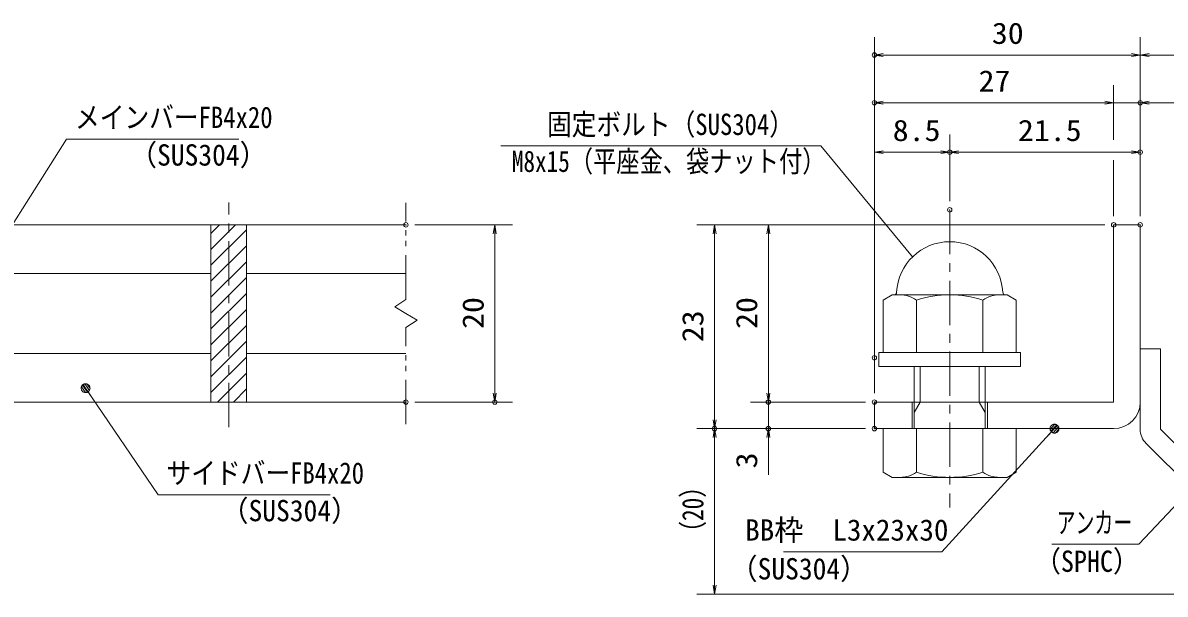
# Model space of a CAD drawing. Units: millimetres, scale not verified, with parts at other scales. Extents: x -1050 to 1050, y -742 to 742.
# Drawn here: x -312 to 333, y -472 to -150 of the extents above; entities that cross this region are included whole.
import ezdxf
from ezdxf.enums import TextEntityAlignment as Align

# ---------------------------------------------------------------- set-up
doc = ezdxf.new("R2010")
doc.units = ezdxf.units.MM
doc.header["$LTSCALE"] = 5
doc.header["$PDMODE"] = 32
doc.header["$PDSIZE"] = 2.5
doc.linetypes.add('CHAIN1', pattern=[8, 5, -1, 1, -1])
doc.linetypes.add('DOUBLE_CHAIN1', pattern=[8.8, 5, -1, 0.6, -0.6, 0.6, -1])
for name, color, linetype, lineweight in [('0-1_寸法注釈', 2, 'Continuous', 9), ('0-2_蓋', 5, 'Continuous', 9), ('0-3_0', 2, 'Continuous', 9), ('0-4_DEFPOINTS', 134, 'Continuous', 9), ('0-5_ハッチング', 4, 'Continuous', 9), ('0-6_想像線', 134, 'DOUBLE_CHAIN1', 9), ('0-7_中心線', 6, 'CHAIN1', 9), ('0-8_締付部品', 7, 'Continuous', 9), ('0-9_枠', 7, 'Continuous', 9), ('0-B_アンカー', 7, 'Continuous', 9)]:
    doc.layers.add(name, color=color, linetype=linetype, lineweight=lineweight)
doc.styles.add('ＭＳ ゴシック', font='')
doc.styles.get('ＭＳ ゴシック').set_extended_font_data('MS Gothic')

# ---------------------------------------------------------------- blocks, each defined once
blk = doc.blocks.new('_OPEN')
at = {"layer": '0-3_0'}
blk.add_line((0, 0), (-5, 0), dxfattribs=at)
blk.add_lwpolyline([(-5, 0.833), (0, 0), (-5, -0.833)], dxfattribs=at)
blk = doc.blocks.new('A$C6EB770D1')
at = {"layer": '0-B_アンカー'}
for p, q in [((130.257, 96.52), (45.237, 11.5)), ((138.388, 88.388), (130.257, 96.52)), ((138.388, 88.388), (53.368, 3.368)), ((0, 11.5), (45.237, 11.5)), ((0, 11.5), (0, 0)), ((0, 0), (45.237, 0))]:
    blk.add_line(p, q, dxfattribs=at)
blk.add_arc((45.237, 11.5), 11.5, 270, 315, dxfattribs=at)
blk = doc.blocks.new('A$C137235B9')
at = {"layer": '0-8_締付部品'}
for p, q in [((50.87, 77.528), (47.967, 72.5)), ((50.87, 77.528), (80.467, 77.528)), ((80.467, 80), (80.467, 0)), ((88.467, 80), (80.467, 80)), ((88.467, 80), (88.467, 0)), ((123.467, 2.472), (123.467, 77.528)), ((148.064, 77.528), (123.467, 77.528)), ((148.064, 77.528), (150.967, 72.5)), ((47.967, 72.5), (47.967, 7.5)), ((150.967, 7.5), (150.967, 72.5)), ((50.87, 58.764), (80.467, 58.764)), ((88.467, 60), (123.467, 60)), ((114.33, 60), (108.467, 56.615)), ((108.467, 20), (108.467, 60)), ((148.064, 58.764), (123.467, 58.764)), ((108.467, 56.615), (88.467, 56.615)), ((50.87, 21.236), (80.467, 21.236)), ((108.467, 23.385), (88.467, 23.385)), ((88.467, 20), (123.467, 20)), ((114.33, 20), (108.467, 23.385)), ((148.064, 21.236), (123.467, 21.236)), ((50.87, 2.472), (47.967, 7.5)), ((148.064, 2.472), (150.967, 7.5)), ((50.87, 2.472), (80.467, 2.472)), ((88.467, 0), (80.467, 0)), ((148.064, 2.472), (123.467, 2.472))]:
    blk.add_line(p, q, dxfattribs=at)
at = {"layer": '0-8_締付部品', "color": 6, "linetype": 'CHAIN1'}
blk.add_line((0, 40), (167.946, 40), dxfattribs=at)
at = {"layer": '0-8_締付部品'}
for centre, radius, start, end in [((46.467, 71.464), 1.5, 272.7294, 0), ((47.967, 40), 30, 92.7294, 267.2706), ((64.58, 68.146), 16.613, 180, 214.38425), ((134.354, 68.146), 16.613, 325.61575, 0), ((110.064, 40), 62.097, 162.41205, 197.58795), ((88.87, 40), 62.097, 342.41205, 17.58795), ((64.58, 11.854), 16.613, 145.61575, 180), ((134.354, 11.854), 16.613, 0, 34.38425), ((46.467, 8.536), 1.5, 0, 87.2706)]:
    blk.add_arc(centre, radius, start, end, dxfattribs=at)
at = {"layer": '0-9_枠'}
for p, q in [((108.467, 61.25), (123.467, 61.25)), ((108.467, 18.75), (123.467, 18.75))]:
    blk.add_line(p, q, dxfattribs=at)
blk = doc.blocks.new('_Dot')
at = {"layer": '0-3_0'}
for p, q in [((-2.5, 0), (-5, 0)), ((2.445, 0.5), (-2.445, 0.5)), ((1.997, 1.5), (-1.997, 1.5)), ((2.289, -0.995), (-2.289, -0.995)), ((1.499, -1.995), (-1.499, -1.995))]:
    blk.add_line(p, q, dxfattribs=at)
for points in [[(2.5, 0), (2.48, 0.313), (2.421, 0.622), (2.324, 0.92), (2.191, 1.204), (2.023, 1.469), (1.822, 1.711), (1.594, 1.926), (1.34, 2.111), (1.064, 2.262), (0.773, 2.378), (0.468, 2.456), (0.157, 2.495), (-0.157, 2.495), (-0.468, 2.456), (-0.773, 2.378), (-1.064, 2.262), (-1.34, 2.111), (-1.594, 1.926), (-1.822, 1.711), (-2.023, 1.469), (-2.191, 1.204), (-2.324, 0.92), (-2.421, 0.622), (-2.48, 0.313), (-2.5, 0), (0, 0)], [(-2.5, 0), (-2.48, -0.313), (-2.421, -0.622), (-2.324, -0.92), (-2.191, -1.204), (-2.023, -1.469), (-1.822, -1.711), (-1.594, -1.926), (-1.34, -2.111), (-1.064, -2.262), (-0.773, -2.378), (-0.468, -2.456), (-0.157, -2.495), (0.157, -2.495), (0.468, -2.456), (0.773, -2.378), (1.064, -2.262), (1.34, -2.111), (1.594, -1.926), (1.822, -1.711), (2.023, -1.469), (2.191, -1.204), (2.324, -0.92), (2.421, -0.622), (2.48, -0.313), (2.5, 0), (0, 0)]]:
    blk.add_lwpolyline(points, close=True, dxfattribs=at)

msp = doc.modelspace()

# ---------------------------------------------------------------- linework, layer by layer
at = {"layer": '0-1_寸法注釈'}
for p, q in [((168.93, -358.808), (168.93, -157.974)), ((318.93, -258.808), (318.93, -157.974)), ((318.93, -258.808), (318.93, -157.974)), ((313.93, -167.974), (173.93, -167.974)), ((323.93, -167.974), (410.45, -167.974)), ((303.93, -215.763), (303.93, -184.9)), ((298.93, -194.9), (173.93, -194.9)), ((298.93, -194.9), (293.93, -194.9)), ((303.93, -194.9), (318.93, -194.9)), ((323.93, -194.9), (345.043, -194.9)), ((168.93, -333.808), (168.93, -212.796)), ((211.43, -250.341), (211.43, -212.796)), ((211.43, -250.341), (211.43, -212.796)), ((318.93, -258.808), (318.93, -212.796)), ((173.93, -222.796), (206.43, -222.796)), ((216.43, -222.796), (313.93, -222.796)), ((303.93, -258.808), (303.93, -227.366)), ((-90.45, -263.808), (-35.285, -263.808)), ((298.93, -263.808), (68.705, -263.808)), ((298.93, -263.808), (99.081, -263.808)), ((-45.285, -268.808), (-45.285, -358.808)), ((78.705, -268.808), (78.705, -373.808)), ((109.081, -268.808), (109.081, -358.808)), ((109.081, -358.808), (109.081, -353.808)), ((-90.45, -363.808), (-35.285, -363.808)), ((163.93, -363.808), (99.081, -363.808)), ((163.93, -363.808), (99.081, -363.808)), ((109.081, -363.808), (109.081, -378.808)), ((163.93, -378.808), (68.705, -378.808)), ((163.93, -378.808), (68.705, -378.808)), ((163.93, -378.808), (99.081, -378.808)), ((78.705, -467.197), (78.705, -383.808)), ((109.081, -383.808), (109.081, -404.922)), ((402.318, -472.197), (68.705, -472.197))]:
    msp.add_line(p, q, dxfattribs=at)
for points in [[(-189.764, -215.417), (-286.954, -215.417), (-340.465, -299.666)], [(-41.92, -219.194), (138.724, -219.194), (190.38, -281.933)], [(-138.143, -416.117), (-235.333, -416.117), (-275.643, -356.797)], [(117.643, -448.289), (207.011, -448.289), (269.883, -379.541)], [(269.059, -444.061), (318.113, -444.061), (347.077, -413.37)]]:
    msp.add_lwpolyline(points, dxfattribs=at)
at = {"layer": '0-2_蓋'}
for p, q in [((-895.45, -263.808), (-95.45, -263.808)), ((-205.45, -263.808), (-185.45, -263.808)), ((-205.45, -263.808), (-205.45, -363.808)), ((-185.45, -363.808), (-185.45, -263.808)), ((-335.45, -291.308), (-205.45, -291.308)), ((-185.45, -291.308), (-95.45, -291.308)), ((-335.45, -336.308), (-205.45, -336.308)), ((-185.45, -336.308), (-95.45, -336.308)), ((-895.45, -363.808), (-95.45, -363.808)), ((-205.45, -363.808), (-185.45, -363.808))]:
    msp.add_line(p, q, dxfattribs=at)
at = {"layer": '0-4_DEFPOINTS'}
for p in [(168.93, -167.974), (168.93, -194.9), (318.93, -194.9), (211.43, -222.796), (318.93, -222.796), (211.43, -255.341), (-95.45, -263.808), (303.93, -263.808), (318.93, -263.808), (318.93, -263.808), (168.93, -338.808), (168.93, -338.808), (-95.45, -363.808), (-45.285, -363.808), (109.081, -363.808), (168.93, -363.808), (78.705, -378.808), (109.081, -378.808), (168.93, -378.808)]:
    msp.add_point(p, dxfattribs=at)
at = {"layer": '0-5_ハッチング'}
for p, q in [((-205.45, -268.662), (-200.597, -263.808)), ((-205.45, -277.642), (-191.616, -263.808)), ((-205.45, -286.622), (-185.45, -266.622)), ((-205.45, -295.602), (-185.45, -275.602)), ((-205.45, -304.583), (-185.45, -284.583)), ((-205.45, -313.563), (-185.45, -293.563)), ((-205.45, -322.543), (-185.45, -302.543)), ((-205.45, -331.523), (-185.45, -311.523)), ((-205.45, -340.504), (-185.45, -320.504)), ((-205.45, -349.484), (-185.45, -329.484)), ((-205.45, -358.464), (-185.45, -338.464)), ((-201.814, -363.808), (-185.45, -347.444)), ((-192.834, -363.808), (-185.45, -356.425))]:
    msp.add_line(p, q, dxfattribs=at)
msp.add_lwpolyline([(-185.45, -263.808), (-205.45, -263.808), (-205.45, -363.808), (-185.45, -363.808)], close=True, dxfattribs=at)
at = {"layer": '0-6_想像線'}
for p, q in [((-95.45, -305.859), (-95.45, -251.308)), ((-89.157, -317.545), (-95.45, -313.808)), ((-95.45, -321.757), (-89.157, -317.545)), ((-95.45, -376.308), (-95.45, -321.757))]:
    msp.add_line(p, q, dxfattribs=at)
msp.add_lwpolyline([(-95.45, -305.859), (-101.743, -310.072), (-95.45, -313.808)], dxfattribs=at)
at = {"layer": '0-7_中心線'}
msp.add_line((-195.45, -378.035), (-195.45, -251.106), dxfattribs=at)
at = {"layer": '0-9_枠'}
for p, q in [((303.93, -263.808), (318.93, -263.808)), ((303.93, -363.808), (303.93, -263.808)), ((318.93, -263.808), (318.93, -363.808)), ((168.93, -363.808), (303.93, -363.808)), ((168.93, -363.808), (168.93, -378.808)), ((168.93, -378.808), (303.93, -378.808))]:
    msp.add_line(p, q, dxfattribs=at)
msp.add_arc((303.93, -363.808), 15, 270, 0, dxfattribs=at)

# ---------------------------------------------------------------- block references
at = {"layer": '0-1_寸法注釈'}
for name, p, rotation in [('_OPEN', (168.93, -167.974), 180), ('_OPEN', (318.93, -167.974), 180), ('_OPEN', (168.93, -194.9), 180), ('_OPEN', (318.93, -194.9), 180), ('_OPEN', (168.93, -222.796), 180), ('_OPEN', (211.43, -222.796), 180), ('_OPEN', (-45.285, -263.808), 90), ('_OPEN', (78.705, -263.808), 90), ('_OPEN', (109.081, -263.808), 90), ('_Dot', (-276.215, -355.977), 124.85308), ('_OPEN', (-45.285, -363.808), 270), ('_OPEN', (109.081, -363.808), 270), ('_OPEN', (109.081, -363.808), 270), ('_OPEN', (78.705, -378.808), 270), ('_OPEN', (78.705, -378.808), 90), ('_OPEN', (109.081, -378.808), 90), ('_Dot', (270.564, -378.808), 47.10573), ('_OPEN', (78.705, -472.197), 270)]:
    msp.add_blockref(name, p, dxfattribs=dict(at, rotation=rotation))
for p in [(318.93, -167.974), (303.93, -194.9), (303.93, -194.9), (211.43, -222.796), (318.93, -222.796)]:
    msp.add_blockref('_OPEN', p, dxfattribs=at)
at = {"layer": '0-8_締付部品', "rotation": 270}
msp.add_blockref('A$C137235B9', (171.43, -255.341), dxfattribs=at)
at = {"layer": '0-B_アンカー', "rotation": 270}
msp.add_blockref('A$C6EB770D1', (318.93, -333.808), dxfattribs=at)

# ---------------------------------------------------------------- texts
at = {"layer": '0-1_寸法注釈', "color": 7, "style": 'ＭＳ ゴシック'}
for s, height, width, p in [('30', 12.02, 1.1, (235.197, -165.287)), ('27', 12.02, 1.1, (227.697, -192.213)), ('メインバーFB4x20', 12.03, 0.85, (-282.177, -212.73)), ('固定ボルト（SUS304）', 12.03, 0.85, (-15.826, -216.717)), ('8.5', 12.02, 1.1, (179.263, -220.109)), ('21.5', 12.02, 1.1, (249.897, -220.109)), ('（SUS304）', 12.02, 0.95, (-251.468, -233.973)), ('M8x15（平座金、袋ナット付）', 12.02, 0.8, (-35.652, -237.551)), ('サイドバーFB4x20', 12.03, 0.85, (-230.556, -413.43)), ('（SUS304）', 12.02, 0.95, (-199.847, -434.674)), ('アンカー', 12.02, 0.65, (271.765, -441.374)), ('（SUS304）', 12.02, 0.95, (87.418, -467.484)), ('（SPHC）', 12.02, 0.9, (259.404, -463.227))]:
    msp.add_text(s, height=height, dxfattribs=dict(at, width=width)).set_placement(p, align=Align.BOTTOM_LEFT)
for s, width, p in [('20', 1.1, (-47.972, -322.542)), ('20', 1.1, (106.394, -322.542)), ('23', 1.1, (76.017, -330.042)), ('3', 1.1, (106.394, -401.232)), ('（20）', 0.8, (76.017, -444.017))]:
    msp.add_text(s, height=12.02, rotation=90, dxfattribs=dict(at, width=width)).set_placement(p, align=Align.BOTTOM_LEFT)
msp.add_text('BB枠\u3000L3x23x30', height=12.03, dxfattribs=at).set_placement((96.036, -445.602), align=Align.BOTTOM_LEFT)

doc.saveas('drawing.dxf')
